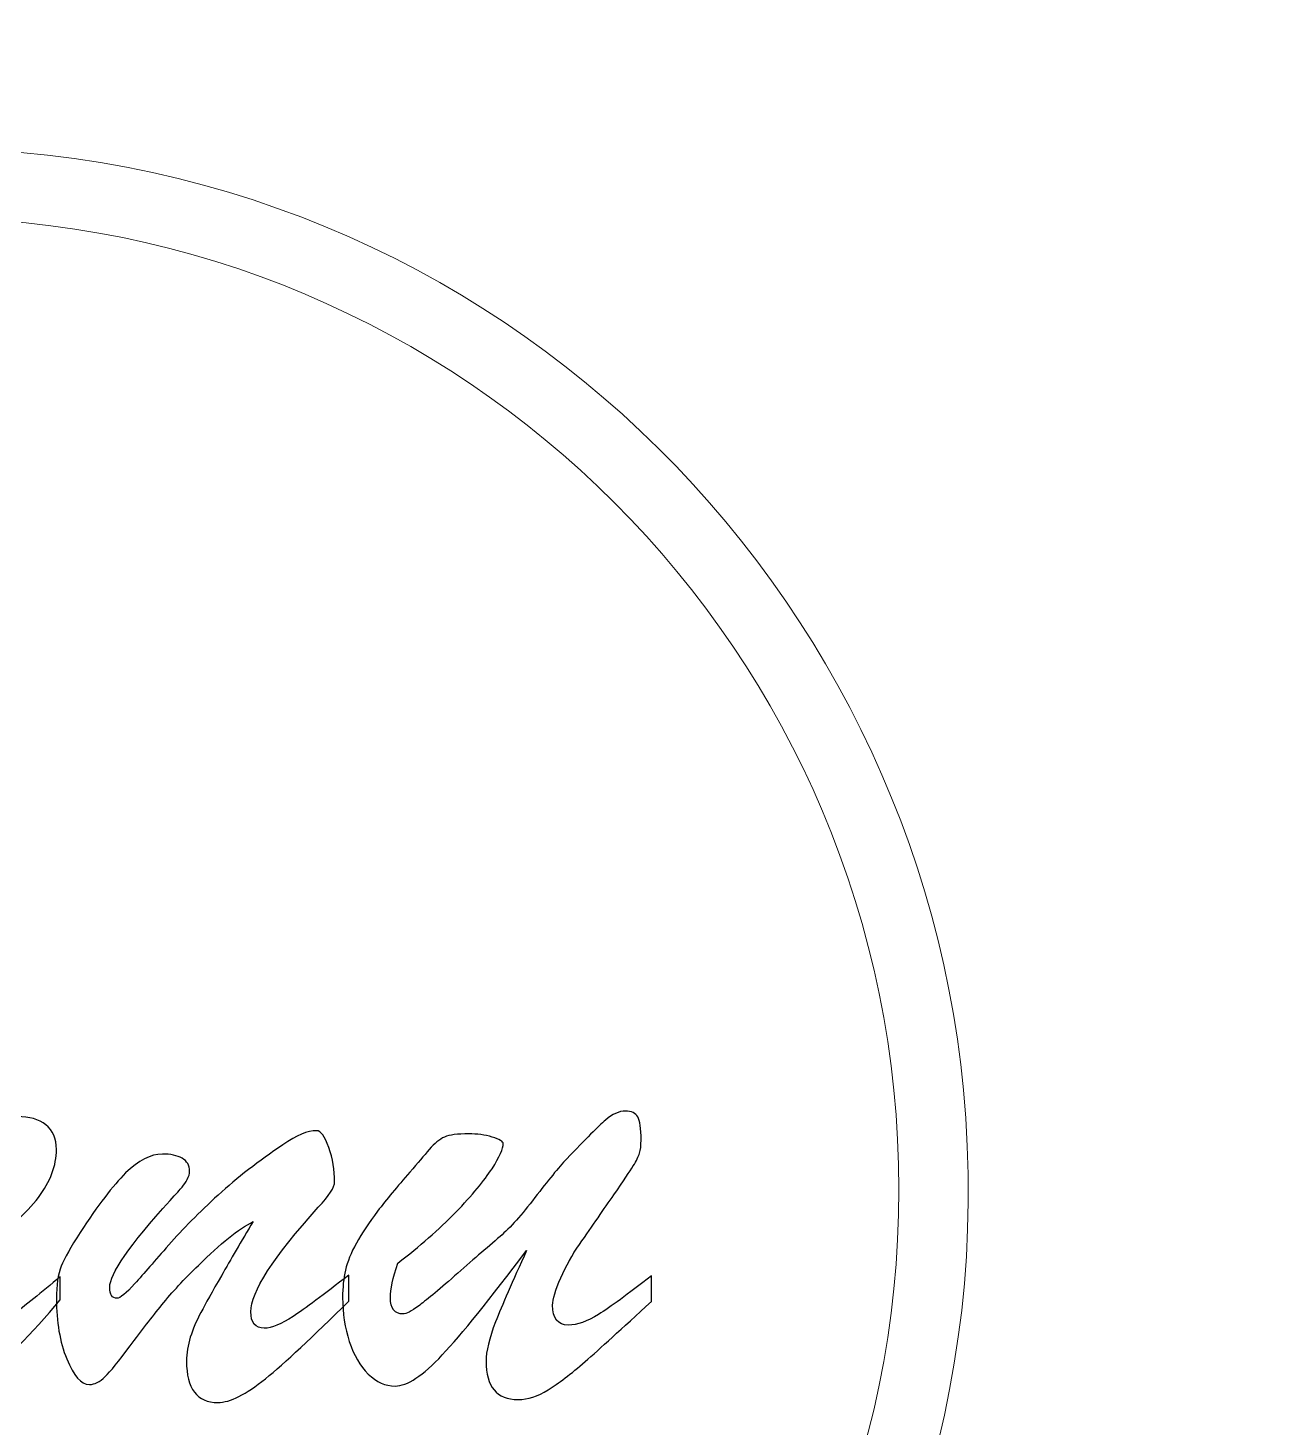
# Model space of a CAD drawing. Header units: millimetres. Extents: x -35 to 35, y -40.2 to 39.8.
# Drawn here: x 0.73 to 9.63, y -15.51 to -5.42 of the extents above; entities that cross this region are included whole.
import ezdxf

# ---------------------------------------------------------------- set-up
doc = ezdxf.new("R2010")
doc.units = ezdxf.units.MM
doc.header["$MEASUREMENT"] = 0
doc.layers.add('layer 1', color=7, linetype='Continuous')

msp = doc.modelspace()

# ---------------------------------------------------------------- linework, layer by layer
at = {"layer": 'layer 1', "color": 142, "lineweight": 20}
msp.add_ellipse((0.0001, -13.7887), major_axis=(7.0001, 0), ratio=0.9999857, dxfattribs=at)
at = {"layer": 'layer 1', "color": 253, "lineweight": 70}
msp.add_open_spline([(-29.2, 39.8101), (-29.2, 39.8101), (29.1999, 39.8101), (29.1999, 39.8101), (29.1999, 39.8101), (32.39, 39.8101), (35, 37.2001), (35, 34.0102), (35, 34.0102), (35, 34.0102), (35, -34.39), (35, -34.39), (35, -34.39), (35, -37.5799), (32.39, -40.1899), (29.1999, -40.1899), (29.1999, -40.1899), (29.1999, -40.1899), (-29.2, -40.1899), (-29.2, -40.1899), (-29.2, -40.1899), (-32.3901, -40.1899), (-35, -37.5799), (-35, -34.39), (-35, -34.39), (-35, -34.39), (-35, 34.0102), (-35, 34.0102), (-35, 34.0102), (-35, 37.2001), (-32.3901, 39.8101), (-29.2, 39.8101)], degree=3, knots=[0, 0, 0, 0, 0.1111111, 0.1111111, 0.1111111, 0.1111111, 0.2222222, 0.2222222, 0.2222222, 0.2222222, 0.3333333, 0.3333333, 0.3333333, 0.3333333, 0.4444444, 0.4444444, 0.4444444, 0.4444444, 0.5555556, 0.5555556, 0.5555556, 0.5555556, 0.6666667, 0.6666667, 0.6666667, 0.6666667, 0.7777778, 0.7777778, 0.7777778, 0.7777778, 1, 1, 1, 1], dxfattribs=at)
at = {"layer": 'layer 1', "color": 251, "lineweight": 9}
msp.add_open_spline([(-7.4616, -14.5299), (-7.2992, -16.0662), (-6.7301, -17.3632), (-5.8353, -18.4987), (-5.8353, -18.4987), (-4.3256, -20.4143), (-1.7975, -21.4918), (0.7351, -21.2567), (0.7351, -21.2567), (4.5931, -20.8987), (7.8765, -17.4338), (7.465, -13.0706), (7.465, -13.0706), (7.0975, -9.1737), (3.652, -5.922), (-0.7251, -6.3221), (-0.7251, -6.3221), (-2.8195, -6.5136), (-4.9101, -7.7107), (-6.0726, -9.387), (-6.0726, -9.387), (-6.4582, -9.943), (-6.8165, -10.5621), (-7.0467, -11.2206), (-7.0467, -11.2206), (-7.4, -12.2316), (-7.5854, -13.3589), (-7.4616, -14.5299)], degree=3, knots=[0, 0, 0, 0, 0.125, 0.125, 0.125, 0.125, 0.25, 0.25, 0.25, 0.25, 0.375, 0.375, 0.375, 0.375, 0.5, 0.5, 0.5, 0.5, 0.625, 0.625, 0.625, 0.625, 0.75, 0.75, 0.75, 0.75, 1, 1, 1, 1], dxfattribs=at)
at = {"layer": 'layer 1', "color": 142}
for points, knots in [([(-0.247, -14.5159), (-0.247, -14.5159), (-0.247, -14.5846), (-0.247, -14.5846), (-0.247, -14.5846), (-0.247, -14.6928), (-0.2206, -14.7774), (-0.167, -14.8377), (-0.167, -14.8377), (-0.1134, -14.8988), (-0.0438, -14.9289), (0.0428, -14.9289), (0.0428, -14.9289), (0.1321, -14.9289), (0.2262, -14.9082), (0.3222, -14.8659), (0.3222, -14.8659), (0.4191, -14.8235), (0.515, -14.7671), (0.61, -14.6975), (0.61, -14.6975), (0.706, -14.6279), (0.8226, -14.5338), (0.96, -14.4162), (0.96, -14.4162), (0.96, -14.4162), (0.96, -14.5846), (0.96, -14.5846), (0.96, -14.5846), (0.753, -14.8339), (0.5583, -15.0258), (0.3758, -15.1584), (0.3758, -15.1584), (0.1942, -15.2911), (0.0098, -15.3579), (-0.1783, -15.3579), (-0.1783, -15.3579), (-0.3411, -15.3579), (-0.4709, -15.2948), (-0.5668, -15.1678), (-0.5668, -15.1678), (-0.6618, -15.0409), (-0.7098, -14.8678), (-0.7098, -14.6467), (-0.7098, -14.6467), (-0.7098, -14.4538), (-0.6647, -14.2789), (-0.5744, -14.1218), (-0.5744, -14.1218), (-0.485, -13.9647), (-0.3382, -13.7991), (-0.1341, -13.625), (-0.1341, -13.625), (0.0061, -13.5056), (0.1444, -13.4153), (0.2827, -13.3551), (0.2827, -13.3551), (0.42, -13.2939), (0.5432, -13.2638), (0.6514, -13.2638), (0.6514, -13.2638), (0.738, -13.2638), (0.8066, -13.2836), (0.8565, -13.3231), (0.8565, -13.3231), (0.9073, -13.3626), (0.9327, -13.4218), (0.9327, -13.5009), (0.9327, -13.5009), (0.9327, -13.6166), (0.8894, -13.7323), (0.8029, -13.8471), (0.8029, -13.8471), (0.7163, -13.9618), (0.5846, -14.0757), (0.4078, -14.1895), (0.4078, -14.1895), (0.23, -14.3024), (0.0117, -14.4115), (-0.247, -14.5159)], [0, 0, 0, 0, 0.047619, 0.047619, 0.047619, 0.047619, 0.0952381, 0.0952381, 0.0952381, 0.0952381, 0.1428571, 0.1428571, 0.1428571, 0.1428571, 0.1904762, 0.1904762, 0.1904762, 0.1904762, 0.2380952, 0.2380952, 0.2380952, 0.2380952, 0.2857143, 0.2857143, 0.2857143, 0.2857143, 0.3333333, 0.3333333, 0.3333333, 0.3333333, 0.3809524, 0.3809524, 0.3809524, 0.3809524, 0.4285714, 0.4285714, 0.4285714, 0.4285714, 0.4761905, 0.4761905, 0.4761905, 0.4761905, 0.5238095, 0.5238095, 0.5238095, 0.5238095, 0.5714286, 0.5714286, 0.5714286, 0.5714286, 0.6190476, 0.6190476, 0.6190476, 0.6190476, 0.6666667, 0.6666667, 0.6666667, 0.6666667, 0.7142857, 0.7142857, 0.7142857, 0.7142857, 0.7619048, 0.7619048, 0.7619048, 0.7619048, 0.8095238, 0.8095238, 0.8095238, 0.8095238, 0.8571429, 0.8571429, 0.8571429, 0.8571429, 0.9047619, 0.9047619, 0.9047619, 0.9047619, 1, 1, 1, 1]), ([(4.3193, -14.229), (4.0531, -14.5818), (3.8499, -14.8329), (3.7116, -14.9816), (3.7116, -14.9816), (3.5724, -15.1312), (3.4595, -15.2055), (3.3711, -15.2055), (3.3711, -15.2055), (3.3015, -15.2055), (3.2375, -15.1763), (3.1782, -15.1189), (3.1782, -15.1189), (3.1199, -15.0606), (3.0738, -14.9825), (3.0418, -14.8837), (3.0418, -14.8837), (3.0098, -14.7859), (2.9938, -14.6805), (2.9938, -14.5686), (2.9938, -14.5686), (2.9938, -14.4952), (3.0004, -14.4284), (3.0145, -14.3701), (3.0145, -14.3701), (3.0286, -14.3108), (3.054, -14.2459), (3.0926, -14.1754), (3.0926, -14.1754), (3.1312, -14.1048), (3.1829, -14.0277), (3.2459, -13.9449), (3.2459, -13.9449), (3.309, -13.8621), (3.3871, -13.769), (3.4783, -13.6636), (3.4783, -13.6636), (3.5338, -13.5996), (3.5799, -13.5451), (3.6175, -13.5009), (3.6175, -13.5009), (3.6552, -13.4567), (3.6919, -13.4275), (3.7276, -13.4115), (3.7276, -13.4115), (3.7634, -13.3955), (3.8217, -13.388), (3.9026, -13.388), (3.9026, -13.388), (3.9618, -13.388), (4.0174, -13.3955), (4.071, -13.4115), (4.071, -13.4115), (4.1246, -13.4266), (4.1509, -13.4435), (4.1509, -13.4595), (4.1509, -13.4595), (4.1509, -13.4924), (4.1237, -13.5526), (4.07, -13.6392), (4.07, -13.6392), (4.0155, -13.7248), (3.928, -13.8301), (3.8076, -13.9543), (3.8076, -13.9543), (3.6872, -14.0785), (3.5489, -14.1998), (3.3908, -14.3193), (3.3908, -14.3193), (3.356, -14.4284), (3.3381, -14.5103), (3.3381, -14.5677), (3.3381, -14.5677), (3.3381, -14.6467), (3.3682, -14.6862), (3.4294, -14.6862), (3.4294, -14.6862), (3.451, -14.6862), (3.4877, -14.6674), (3.5395, -14.6297), (3.5395, -14.6297), (3.5903, -14.5921), (3.6777, -14.5197), (3.8, -14.4124), (3.8, -14.4124), (3.9214, -14.3052), (4.0315, -14.2102), (4.1284, -14.1274), (4.1284, -14.1274), (4.2008, -14.0653), (4.2836, -13.9722), (4.3786, -13.848), (4.3786, -13.848), (4.4727, -13.7238), (4.5498, -13.6307), (4.6081, -13.5686), (4.6081, -13.5686), (4.7445, -13.4256), (4.8377, -13.3325), (4.8866, -13.2892), (4.8866, -13.2892), (4.9364, -13.2459), (4.9844, -13.2243), (5.0305, -13.2243), (5.0305, -13.2243), (5.0738, -13.2243), (5.1039, -13.2384), (5.1199, -13.2657), (5.1199, -13.2657), (5.1349, -13.293), (5.1434, -13.3494), (5.1434, -13.4331), (5.1434, -13.4331), (5.1434, -13.4717), (5.1396, -13.5037), (5.1321, -13.5272), (5.1321, -13.5272), (5.1246, -13.5507), (5.1095, -13.5818), (5.087, -13.6194), (5.087, -13.6194), (5.0634, -13.657), (5.0174, -13.7266), (4.9477, -13.8273), (4.9477, -13.8273), (4.8772, -13.928), (4.7953, -14.0474), (4.6994, -14.1848), (4.6994, -14.1848), (4.6476, -14.2591), (4.6034, -14.3391), (4.5649, -14.4266), (4.5649, -14.4266), (4.5263, -14.5131), (4.5065, -14.5789), (4.5065, -14.6232), (4.5065, -14.6232), (4.5065, -14.7182), (4.5442, -14.7662), (4.6194, -14.7662), (4.6194, -14.7662), (4.6824, -14.7662), (4.7549, -14.7408), (4.8377, -14.689), (4.8377, -14.689), (4.9195, -14.6373), (5.0465, -14.5451), (5.2177, -14.4106), (5.2177, -14.4106), (5.2177, -14.4106), (5.2177, -14.5959), (5.2177, -14.5959), (5.2177, -14.5959), (5.0023, -14.7944), (4.8433, -14.9383), (4.7408, -15.0286), (4.7408, -15.0286), (4.6382, -15.1189), (4.5489, -15.1867), (4.4736, -15.2328), (4.4736, -15.2328), (4.3983, -15.2789), (4.3269, -15.3024), (4.2582, -15.3024), (4.2582, -15.3024), (4.1039, -15.3024), (4.0268, -15.2102), (4.0268, -15.0258), (4.0268, -15.0258), (4.0268, -14.9562), (4.0493, -14.8621), (4.0954, -14.7436), (4.0954, -14.7436), (4.1415, -14.625), (4.2158, -14.4529), (4.3193, -14.229)], [0, 0, 0, 0, 0.0222222, 0.0222222, 0.0222222, 0.0222222, 0.0444444, 0.0444444, 0.0444444, 0.0444444, 0.0666667, 0.0666667, 0.0666667, 0.0666667, 0.0888889, 0.0888889, 0.0888889, 0.0888889, 0.1111111, 0.1111111, 0.1111111, 0.1111111, 0.1333333, 0.1333333, 0.1333333, 0.1333333, 0.1555556, 0.1555556, 0.1555556, 0.1555556, 0.1777778, 0.1777778, 0.1777778, 0.1777778, 0.2, 0.2, 0.2, 0.2, 0.2222222, 0.2222222, 0.2222222, 0.2222222, 0.2444444, 0.2444444, 0.2444444, 0.2444444, 0.2666667, 0.2666667, 0.2666667, 0.2666667, 0.2888889, 0.2888889, 0.2888889, 0.2888889, 0.3111111, 0.3111111, 0.3111111, 0.3111111, 0.3333333, 0.3333333, 0.3333333, 0.3333333, 0.3555556, 0.3555556, 0.3555556, 0.3555556, 0.3777778, 0.3777778, 0.3777778, 0.3777778, 0.4, 0.4, 0.4, 0.4, 0.4222222, 0.4222222, 0.4222222, 0.4222222, 0.4444444, 0.4444444, 0.4444444, 0.4444444, 0.4666667, 0.4666667, 0.4666667, 0.4666667, 0.4888889, 0.4888889, 0.4888889, 0.4888889, 0.5111111, 0.5111111, 0.5111111, 0.5111111, 0.5333333, 0.5333333, 0.5333333, 0.5333333, 0.5555556, 0.5555556, 0.5555556, 0.5555556, 0.5777778, 0.5777778, 0.5777778, 0.5777778, 0.6, 0.6, 0.6, 0.6, 0.6222222, 0.6222222, 0.6222222, 0.6222222, 0.6444444, 0.6444444, 0.6444444, 0.6444444, 0.6666667, 0.6666667, 0.6666667, 0.6666667, 0.6888889, 0.6888889, 0.6888889, 0.6888889, 0.7111111, 0.7111111, 0.7111111, 0.7111111, 0.7333333, 0.7333333, 0.7333333, 0.7333333, 0.7555556, 0.7555556, 0.7555556, 0.7555556, 0.7777778, 0.7777778, 0.7777778, 0.7777778, 0.8, 0.8, 0.8, 0.8, 0.8222222, 0.8222222, 0.8222222, 0.8222222, 0.8444444, 0.8444444, 0.8444444, 0.8444444, 0.8666667, 0.8666667, 0.8666667, 0.8666667, 0.8888889, 0.8888889, 0.8888889, 0.8888889, 0.9111111, 0.9111111, 0.9111111, 0.9111111, 0.9333333, 0.9333333, 0.9333333, 0.9333333, 0.9555556, 0.9555556, 0.9555556, 0.9555556, 1, 1, 1, 1]), ([(2.818, -13.9176), (2.4944, -14.2779), (2.3325, -14.5291), (2.3325, -14.6702), (2.3325, -14.6702), (2.3325, -14.7492), (2.3645, -14.7887), (2.4294, -14.7887), (2.4294, -14.7887), (2.4821, -14.7887), (2.5517, -14.7605), (2.6373, -14.7041), (2.6373, -14.7041), (2.7229, -14.6486), (2.8565, -14.5488), (3.0381, -14.4059), (3.0381, -14.4059), (3.0381, -14.4059), (3.0381, -14.5949), (3.0381, -14.5949), (3.0381, -14.5949), (2.7775, -14.8527), (2.5771, -15.039), (2.4379, -15.1528), (2.4379, -15.1528), (2.2977, -15.2666), (2.1839, -15.324), (2.0955, -15.324), (2.0955, -15.324), (1.945, -15.324), (1.8697, -15.2243), (1.8697, -15.0258), (1.8697, -15.0258), (1.8697, -14.9675), (1.8791, -14.9091), (1.897, -14.8527), (1.897, -14.8527), (1.9158, -14.7953), (1.9412, -14.7361), (1.9732, -14.6749), (1.9732, -14.6749), (2.0052, -14.6128), (2.0541, -14.5253), (2.1209, -14.4106), (2.1209, -14.4106), (2.1867, -14.2948), (2.2629, -14.165), (2.3495, -14.0202), (2.3495, -14.0202), (2.2451, -14.0738), (2.1134, -14.1791), (1.9553, -14.3362), (1.9553, -14.3362), (1.8518, -14.436), (1.7653, -14.53), (1.6928, -14.6194), (1.6928, -14.6194), (1.6214, -14.7088), (1.5452, -14.8075), (1.4633, -14.9167), (1.4633, -14.9167), (1.3815, -15.0267), (1.3213, -15.1001), (1.2836, -15.1377), (1.2836, -15.1377), (1.246, -15.1754), (1.2084, -15.1942), (1.1698, -15.1942), (1.1698, -15.1942), (1.1105, -15.1942), (1.0569, -15.133), (1.0071, -15.0098), (1.0071, -15.0098), (0.9572, -14.8866), (0.9327, -14.7426), (0.9327, -14.5789), (0.9327, -14.5789), (0.9327, -14.4783), (0.944, -14.3993), (0.9675, -14.3419), (0.9675, -14.3419), (0.9901, -14.2854), (1.0353, -14.2045), (1.1039, -14.0992), (1.1039, -14.0992), (1.23, -13.9044), (1.3401, -13.7615), (1.4313, -13.6702), (1.4313, -13.6702), (1.5235, -13.5799), (1.6119, -13.5338), (1.6957, -13.5338), (1.6957, -13.5338), (1.7549, -13.5338), (1.802, -13.5441), (1.8377, -13.5639), (1.8377, -13.5639), (1.8735, -13.5846), (1.8913, -13.6156), (1.8913, -13.658), (1.8913, -13.658), (1.8913, -13.6768), (1.8866, -13.6956), (1.8753, -13.7163), (1.8753, -13.7163), (1.8641, -13.737), (1.8518, -13.7549), (1.8377, -13.7718), (1.8377, -13.7718), (1.8245, -13.7878), (1.7954, -13.8207), (1.7512, -13.8678), (1.7512, -13.8678), (1.4614, -14.1895), (1.3166, -14.3983), (1.3166, -14.4933), (1.3166, -14.4933), (1.3166, -14.547), (1.3344, -14.5733), (1.3692, -14.5733), (1.3692, -14.5733), (1.3909, -14.5733), (1.4332, -14.5376), (1.4972, -14.467), (1.4972, -14.467), (1.5602, -14.3964), (1.642, -14.3033), (1.7418, -14.1885), (1.7418, -14.1885), (1.8424, -14.0738), (1.961, -13.9543), (2.0974, -13.8292), (2.0974, -13.8292), (2.2347, -13.7041), (2.3899, -13.5837), (2.564, -13.4679), (2.564, -13.4679), (2.6618, -13.3993), (2.7427, -13.3654), (2.8067, -13.3654), (2.8067, -13.3654), (2.8368, -13.3654), (2.865, -13.4059), (2.8942, -13.4868), (2.8942, -13.4868), (2.9224, -13.5677), (2.9365, -13.6495), (2.9365, -13.7332), (2.9365, -13.7332), (2.9365, -13.7737), (2.897, -13.8348), (2.818, -13.9176)], [0, 0, 0, 0, 0.025641, 0.025641, 0.025641, 0.025641, 0.0512821, 0.0512821, 0.0512821, 0.0512821, 0.0769231, 0.0769231, 0.0769231, 0.0769231, 0.1025641, 0.1025641, 0.1025641, 0.1025641, 0.1282051, 0.1282051, 0.1282051, 0.1282051, 0.1538462, 0.1538462, 0.1538462, 0.1538462, 0.1794872, 0.1794872, 0.1794872, 0.1794872, 0.2051282, 0.2051282, 0.2051282, 0.2051282, 0.2307692, 0.2307692, 0.2307692, 0.2307692, 0.2564103, 0.2564103, 0.2564103, 0.2564103, 0.2820513, 0.2820513, 0.2820513, 0.2820513, 0.3076923, 0.3076923, 0.3076923, 0.3076923, 0.3333333, 0.3333333, 0.3333333, 0.3333333, 0.3589744, 0.3589744, 0.3589744, 0.3589744, 0.3846154, 0.3846154, 0.3846154, 0.3846154, 0.4102564, 0.4102564, 0.4102564, 0.4102564, 0.4358974, 0.4358974, 0.4358974, 0.4358974, 0.4615385, 0.4615385, 0.4615385, 0.4615385, 0.4871795, 0.4871795, 0.4871795, 0.4871795, 0.5128205, 0.5128205, 0.5128205, 0.5128205, 0.5384615, 0.5384615, 0.5384615, 0.5384615, 0.5641026, 0.5641026, 0.5641026, 0.5641026, 0.5897436, 0.5897436, 0.5897436, 0.5897436, 0.6153846, 0.6153846, 0.6153846, 0.6153846, 0.6410256, 0.6410256, 0.6410256, 0.6410256, 0.6666667, 0.6666667, 0.6666667, 0.6666667, 0.6923077, 0.6923077, 0.6923077, 0.6923077, 0.7179487, 0.7179487, 0.7179487, 0.7179487, 0.7435897, 0.7435897, 0.7435897, 0.7435897, 0.7692308, 0.7692308, 0.7692308, 0.7692308, 0.7948718, 0.7948718, 0.7948718, 0.7948718, 0.8205128, 0.8205128, 0.8205128, 0.8205128, 0.8461538, 0.8461538, 0.8461538, 0.8461538, 0.8717949, 0.8717949, 0.8717949, 0.8717949, 0.8974359, 0.8974359, 0.8974359, 0.8974359, 0.9230769, 0.9230769, 0.9230769, 0.9230769, 0.9487179, 0.9487179, 0.9487179, 0.9487179, 1, 1, 1, 1])]:
    msp.add_open_spline(points, degree=3, knots=knots, dxfattribs=at)
at = {"layer": 'layer 1', "color": 142, "lineweight": 9}
for points, knots in [([(-0.247, -14.5159), (-0.247, -14.5159), (-0.247, -14.5846), (-0.247, -14.5846), (-0.247, -14.5846), (-0.247, -14.6928), (-0.2206, -14.7774), (-0.167, -14.8377), (-0.167, -14.8377), (-0.1134, -14.8988), (-0.0438, -14.9289), (0.0428, -14.9289), (0.0428, -14.9289), (0.1321, -14.9289), (0.2262, -14.9082), (0.3222, -14.8659), (0.3222, -14.8659), (0.4191, -14.8235), (0.515, -14.7671), (0.61, -14.6975), (0.61, -14.6975), (0.706, -14.6279), (0.8226, -14.5338), (0.96, -14.4162), (0.96, -14.4162), (0.96, -14.4162), (0.96, -14.5846), (0.96, -14.5846), (0.96, -14.5846), (0.753, -14.8339), (0.5583, -15.0258), (0.3758, -15.1584), (0.3758, -15.1584), (0.1942, -15.2911), (0.0098, -15.3579), (-0.1783, -15.3579), (-0.1783, -15.3579), (-0.3411, -15.3579), (-0.4709, -15.2948), (-0.5668, -15.1678), (-0.5668, -15.1678), (-0.6618, -15.0409), (-0.7098, -14.8678), (-0.7098, -14.6467), (-0.7098, -14.6467), (-0.7098, -14.4538), (-0.6647, -14.2789), (-0.5744, -14.1218), (-0.5744, -14.1218), (-0.485, -13.9647), (-0.3382, -13.7991), (-0.1341, -13.625), (-0.1341, -13.625), (0.0061, -13.5056), (0.1444, -13.4153), (0.2827, -13.3551), (0.2827, -13.3551), (0.42, -13.2939), (0.5432, -13.2638), (0.6514, -13.2638), (0.6514, -13.2638), (0.738, -13.2638), (0.8066, -13.2836), (0.8565, -13.3231), (0.8565, -13.3231), (0.9073, -13.3626), (0.9327, -13.4218), (0.9327, -13.5009), (0.9327, -13.5009), (0.9327, -13.6166), (0.8894, -13.7323), (0.8029, -13.8471), (0.8029, -13.8471), (0.7163, -13.9618), (0.5846, -14.0757), (0.4078, -14.1895), (0.4078, -14.1895), (0.23, -14.3024), (0.0117, -14.4115), (-0.247, -14.5159)], [0, 0, 0, 0, 0.047619, 0.047619, 0.047619, 0.047619, 0.0952381, 0.0952381, 0.0952381, 0.0952381, 0.1428571, 0.1428571, 0.1428571, 0.1428571, 0.1904762, 0.1904762, 0.1904762, 0.1904762, 0.2380952, 0.2380952, 0.2380952, 0.2380952, 0.2857143, 0.2857143, 0.2857143, 0.2857143, 0.3333333, 0.3333333, 0.3333333, 0.3333333, 0.3809524, 0.3809524, 0.3809524, 0.3809524, 0.4285714, 0.4285714, 0.4285714, 0.4285714, 0.4761905, 0.4761905, 0.4761905, 0.4761905, 0.5238095, 0.5238095, 0.5238095, 0.5238095, 0.5714286, 0.5714286, 0.5714286, 0.5714286, 0.6190476, 0.6190476, 0.6190476, 0.6190476, 0.6666667, 0.6666667, 0.6666667, 0.6666667, 0.7142857, 0.7142857, 0.7142857, 0.7142857, 0.7619048, 0.7619048, 0.7619048, 0.7619048, 0.8095238, 0.8095238, 0.8095238, 0.8095238, 0.8571429, 0.8571429, 0.8571429, 0.8571429, 0.9047619, 0.9047619, 0.9047619, 0.9047619, 1, 1, 1, 1]), ([(4.3193, -14.229), (4.0531, -14.5818), (3.8499, -14.8329), (3.7116, -14.9816), (3.7116, -14.9816), (3.5724, -15.1312), (3.4595, -15.2055), (3.3711, -15.2055), (3.3711, -15.2055), (3.3015, -15.2055), (3.2375, -15.1763), (3.1782, -15.1189), (3.1782, -15.1189), (3.1199, -15.0606), (3.0738, -14.9825), (3.0418, -14.8837), (3.0418, -14.8837), (3.0098, -14.7859), (2.9938, -14.6805), (2.9938, -14.5686), (2.9938, -14.5686), (2.9938, -14.4952), (3.0004, -14.4284), (3.0145, -14.3701), (3.0145, -14.3701), (3.0286, -14.3108), (3.054, -14.2459), (3.0926, -14.1754), (3.0926, -14.1754), (3.1312, -14.1048), (3.1829, -14.0277), (3.2459, -13.9449), (3.2459, -13.9449), (3.309, -13.8621), (3.3871, -13.769), (3.4783, -13.6636), (3.4783, -13.6636), (3.5338, -13.5996), (3.5799, -13.5451), (3.6175, -13.5009), (3.6175, -13.5009), (3.6552, -13.4567), (3.6919, -13.4275), (3.7276, -13.4115), (3.7276, -13.4115), (3.7634, -13.3955), (3.8217, -13.388), (3.9026, -13.388), (3.9026, -13.388), (3.9618, -13.388), (4.0174, -13.3955), (4.071, -13.4115), (4.071, -13.4115), (4.1246, -13.4266), (4.1509, -13.4435), (4.1509, -13.4595), (4.1509, -13.4595), (4.1509, -13.4924), (4.1237, -13.5526), (4.07, -13.6392), (4.07, -13.6392), (4.0155, -13.7248), (3.928, -13.8301), (3.8076, -13.9543), (3.8076, -13.9543), (3.6872, -14.0785), (3.5489, -14.1998), (3.3908, -14.3193), (3.3908, -14.3193), (3.356, -14.4284), (3.3381, -14.5103), (3.3381, -14.5677), (3.3381, -14.5677), (3.3381, -14.6467), (3.3682, -14.6862), (3.4294, -14.6862), (3.4294, -14.6862), (3.451, -14.6862), (3.4877, -14.6674), (3.5395, -14.6297), (3.5395, -14.6297), (3.5903, -14.5921), (3.6777, -14.5197), (3.8, -14.4124), (3.8, -14.4124), (3.9214, -14.3052), (4.0315, -14.2102), (4.1284, -14.1274), (4.1284, -14.1274), (4.2008, -14.0653), (4.2836, -13.9722), (4.3786, -13.848), (4.3786, -13.848), (4.4727, -13.7238), (4.5498, -13.6307), (4.6081, -13.5686), (4.6081, -13.5686), (4.7445, -13.4256), (4.8377, -13.3325), (4.8866, -13.2892), (4.8866, -13.2892), (4.9364, -13.2459), (4.9844, -13.2243), (5.0305, -13.2243), (5.0305, -13.2243), (5.0738, -13.2243), (5.1039, -13.2384), (5.1199, -13.2657), (5.1199, -13.2657), (5.1349, -13.293), (5.1434, -13.3494), (5.1434, -13.4331), (5.1434, -13.4331), (5.1434, -13.4717), (5.1396, -13.5037), (5.1321, -13.5272), (5.1321, -13.5272), (5.1246, -13.5507), (5.1095, -13.5818), (5.087, -13.6194), (5.087, -13.6194), (5.0634, -13.657), (5.0174, -13.7266), (4.9477, -13.8273), (4.9477, -13.8273), (4.8772, -13.928), (4.7953, -14.0474), (4.6994, -14.1848), (4.6994, -14.1848), (4.6476, -14.2591), (4.6034, -14.3391), (4.5649, -14.4266), (4.5649, -14.4266), (4.5263, -14.5131), (4.5065, -14.5789), (4.5065, -14.6232), (4.5065, -14.6232), (4.5065, -14.7182), (4.5442, -14.7662), (4.6194, -14.7662), (4.6194, -14.7662), (4.6824, -14.7662), (4.7549, -14.7408), (4.8377, -14.689), (4.8377, -14.689), (4.9195, -14.6373), (5.0465, -14.5451), (5.2177, -14.4106), (5.2177, -14.4106), (5.2177, -14.4106), (5.2177, -14.5959), (5.2177, -14.5959), (5.2177, -14.5959), (5.0023, -14.7944), (4.8433, -14.9383), (4.7408, -15.0286), (4.7408, -15.0286), (4.6382, -15.1189), (4.5489, -15.1867), (4.4736, -15.2328), (4.4736, -15.2328), (4.3983, -15.2789), (4.3269, -15.3024), (4.2582, -15.3024), (4.2582, -15.3024), (4.1039, -15.3024), (4.0268, -15.2102), (4.0268, -15.0258), (4.0268, -15.0258), (4.0268, -14.9562), (4.0493, -14.8621), (4.0954, -14.7436), (4.0954, -14.7436), (4.1415, -14.625), (4.2158, -14.4529), (4.3193, -14.229)], [0, 0, 0, 0, 0.0222222, 0.0222222, 0.0222222, 0.0222222, 0.0444444, 0.0444444, 0.0444444, 0.0444444, 0.0666667, 0.0666667, 0.0666667, 0.0666667, 0.0888889, 0.0888889, 0.0888889, 0.0888889, 0.1111111, 0.1111111, 0.1111111, 0.1111111, 0.1333333, 0.1333333, 0.1333333, 0.1333333, 0.1555556, 0.1555556, 0.1555556, 0.1555556, 0.1777778, 0.1777778, 0.1777778, 0.1777778, 0.2, 0.2, 0.2, 0.2, 0.2222222, 0.2222222, 0.2222222, 0.2222222, 0.2444444, 0.2444444, 0.2444444, 0.2444444, 0.2666667, 0.2666667, 0.2666667, 0.2666667, 0.2888889, 0.2888889, 0.2888889, 0.2888889, 0.3111111, 0.3111111, 0.3111111, 0.3111111, 0.3333333, 0.3333333, 0.3333333, 0.3333333, 0.3555556, 0.3555556, 0.3555556, 0.3555556, 0.3777778, 0.3777778, 0.3777778, 0.3777778, 0.4, 0.4, 0.4, 0.4, 0.4222222, 0.4222222, 0.4222222, 0.4222222, 0.4444444, 0.4444444, 0.4444444, 0.4444444, 0.4666667, 0.4666667, 0.4666667, 0.4666667, 0.4888889, 0.4888889, 0.4888889, 0.4888889, 0.5111111, 0.5111111, 0.5111111, 0.5111111, 0.5333333, 0.5333333, 0.5333333, 0.5333333, 0.5555556, 0.5555556, 0.5555556, 0.5555556, 0.5777778, 0.5777778, 0.5777778, 0.5777778, 0.6, 0.6, 0.6, 0.6, 0.6222222, 0.6222222, 0.6222222, 0.6222222, 0.6444444, 0.6444444, 0.6444444, 0.6444444, 0.6666667, 0.6666667, 0.6666667, 0.6666667, 0.6888889, 0.6888889, 0.6888889, 0.6888889, 0.7111111, 0.7111111, 0.7111111, 0.7111111, 0.7333333, 0.7333333, 0.7333333, 0.7333333, 0.7555556, 0.7555556, 0.7555556, 0.7555556, 0.7777778, 0.7777778, 0.7777778, 0.7777778, 0.8, 0.8, 0.8, 0.8, 0.8222222, 0.8222222, 0.8222222, 0.8222222, 0.8444444, 0.8444444, 0.8444444, 0.8444444, 0.8666667, 0.8666667, 0.8666667, 0.8666667, 0.8888889, 0.8888889, 0.8888889, 0.8888889, 0.9111111, 0.9111111, 0.9111111, 0.9111111, 0.9333333, 0.9333333, 0.9333333, 0.9333333, 0.9555556, 0.9555556, 0.9555556, 0.9555556, 1, 1, 1, 1]), ([(2.818, -13.9176), (2.4944, -14.2779), (2.3325, -14.5291), (2.3325, -14.6702), (2.3325, -14.6702), (2.3325, -14.7492), (2.3645, -14.7887), (2.4294, -14.7887), (2.4294, -14.7887), (2.4821, -14.7887), (2.5517, -14.7605), (2.6373, -14.7041), (2.6373, -14.7041), (2.7229, -14.6486), (2.8565, -14.5488), (3.0381, -14.4059), (3.0381, -14.4059), (3.0381, -14.4059), (3.0381, -14.5949), (3.0381, -14.5949), (3.0381, -14.5949), (2.7775, -14.8527), (2.5771, -15.039), (2.4379, -15.1528), (2.4379, -15.1528), (2.2977, -15.2666), (2.1839, -15.324), (2.0955, -15.324), (2.0955, -15.324), (1.945, -15.324), (1.8697, -15.2243), (1.8697, -15.0258), (1.8697, -15.0258), (1.8697, -14.9675), (1.8791, -14.9091), (1.897, -14.8527), (1.897, -14.8527), (1.9158, -14.7953), (1.9412, -14.7361), (1.9732, -14.6749), (1.9732, -14.6749), (2.0052, -14.6128), (2.0541, -14.5253), (2.1209, -14.4106), (2.1209, -14.4106), (2.1867, -14.2948), (2.2629, -14.165), (2.3495, -14.0202), (2.3495, -14.0202), (2.2451, -14.0738), (2.1134, -14.1791), (1.9553, -14.3362), (1.9553, -14.3362), (1.8518, -14.436), (1.7653, -14.53), (1.6928, -14.6194), (1.6928, -14.6194), (1.6214, -14.7088), (1.5452, -14.8075), (1.4633, -14.9167), (1.4633, -14.9167), (1.3815, -15.0267), (1.3213, -15.1001), (1.2836, -15.1377), (1.2836, -15.1377), (1.246, -15.1754), (1.2084, -15.1942), (1.1698, -15.1942), (1.1698, -15.1942), (1.1105, -15.1942), (1.0569, -15.133), (1.0071, -15.0098), (1.0071, -15.0098), (0.9572, -14.8866), (0.9327, -14.7426), (0.9327, -14.5789), (0.9327, -14.5789), (0.9327, -14.4783), (0.944, -14.3993), (0.9675, -14.3419), (0.9675, -14.3419), (0.9901, -14.2854), (1.0353, -14.2045), (1.1039, -14.0992), (1.1039, -14.0992), (1.23, -13.9044), (1.3401, -13.7615), (1.4313, -13.6702), (1.4313, -13.6702), (1.5235, -13.5799), (1.6119, -13.5338), (1.6957, -13.5338), (1.6957, -13.5338), (1.7549, -13.5338), (1.802, -13.5441), (1.8377, -13.5639), (1.8377, -13.5639), (1.8735, -13.5846), (1.8913, -13.6156), (1.8913, -13.658), (1.8913, -13.658), (1.8913, -13.6768), (1.8866, -13.6956), (1.8753, -13.7163), (1.8753, -13.7163), (1.8641, -13.737), (1.8518, -13.7549), (1.8377, -13.7718), (1.8377, -13.7718), (1.8245, -13.7878), (1.7954, -13.8207), (1.7512, -13.8678), (1.7512, -13.8678), (1.4614, -14.1895), (1.3166, -14.3983), (1.3166, -14.4933), (1.3166, -14.4933), (1.3166, -14.547), (1.3344, -14.5733), (1.3692, -14.5733), (1.3692, -14.5733), (1.3909, -14.5733), (1.4332, -14.5376), (1.4972, -14.467), (1.4972, -14.467), (1.5602, -14.3964), (1.642, -14.3033), (1.7418, -14.1885), (1.7418, -14.1885), (1.8424, -14.0738), (1.961, -13.9543), (2.0974, -13.8292), (2.0974, -13.8292), (2.2347, -13.7041), (2.3899, -13.5837), (2.564, -13.4679), (2.564, -13.4679), (2.6618, -13.3993), (2.7427, -13.3654), (2.8067, -13.3654), (2.8067, -13.3654), (2.8368, -13.3654), (2.865, -13.4059), (2.8942, -13.4868), (2.8942, -13.4868), (2.9224, -13.5677), (2.9365, -13.6495), (2.9365, -13.7332), (2.9365, -13.7332), (2.9365, -13.7737), (2.897, -13.8348), (2.818, -13.9176)], [0, 0, 0, 0, 0.025641, 0.025641, 0.025641, 0.025641, 0.0512821, 0.0512821, 0.0512821, 0.0512821, 0.0769231, 0.0769231, 0.0769231, 0.0769231, 0.1025641, 0.1025641, 0.1025641, 0.1025641, 0.1282051, 0.1282051, 0.1282051, 0.1282051, 0.1538462, 0.1538462, 0.1538462, 0.1538462, 0.1794872, 0.1794872, 0.1794872, 0.1794872, 0.2051282, 0.2051282, 0.2051282, 0.2051282, 0.2307692, 0.2307692, 0.2307692, 0.2307692, 0.2564103, 0.2564103, 0.2564103, 0.2564103, 0.2820513, 0.2820513, 0.2820513, 0.2820513, 0.3076923, 0.3076923, 0.3076923, 0.3076923, 0.3333333, 0.3333333, 0.3333333, 0.3333333, 0.3589744, 0.3589744, 0.3589744, 0.3589744, 0.3846154, 0.3846154, 0.3846154, 0.3846154, 0.4102564, 0.4102564, 0.4102564, 0.4102564, 0.4358974, 0.4358974, 0.4358974, 0.4358974, 0.4615385, 0.4615385, 0.4615385, 0.4615385, 0.4871795, 0.4871795, 0.4871795, 0.4871795, 0.5128205, 0.5128205, 0.5128205, 0.5128205, 0.5384615, 0.5384615, 0.5384615, 0.5384615, 0.5641026, 0.5641026, 0.5641026, 0.5641026, 0.5897436, 0.5897436, 0.5897436, 0.5897436, 0.6153846, 0.6153846, 0.6153846, 0.6153846, 0.6410256, 0.6410256, 0.6410256, 0.6410256, 0.6666667, 0.6666667, 0.6666667, 0.6666667, 0.6923077, 0.6923077, 0.6923077, 0.6923077, 0.7179487, 0.7179487, 0.7179487, 0.7179487, 0.7435897, 0.7435897, 0.7435897, 0.7435897, 0.7692308, 0.7692308, 0.7692308, 0.7692308, 0.7948718, 0.7948718, 0.7948718, 0.7948718, 0.8205128, 0.8205128, 0.8205128, 0.8205128, 0.8461538, 0.8461538, 0.8461538, 0.8461538, 0.8717949, 0.8717949, 0.8717949, 0.8717949, 0.8974359, 0.8974359, 0.8974359, 0.8974359, 0.9230769, 0.9230769, 0.9230769, 0.9230769, 0.9487179, 0.9487179, 0.9487179, 0.9487179, 1, 1, 1, 1])]:
    msp.add_open_spline(points, degree=3, knots=knots, dxfattribs=at)

doc.saveas('drawing.dxf')
